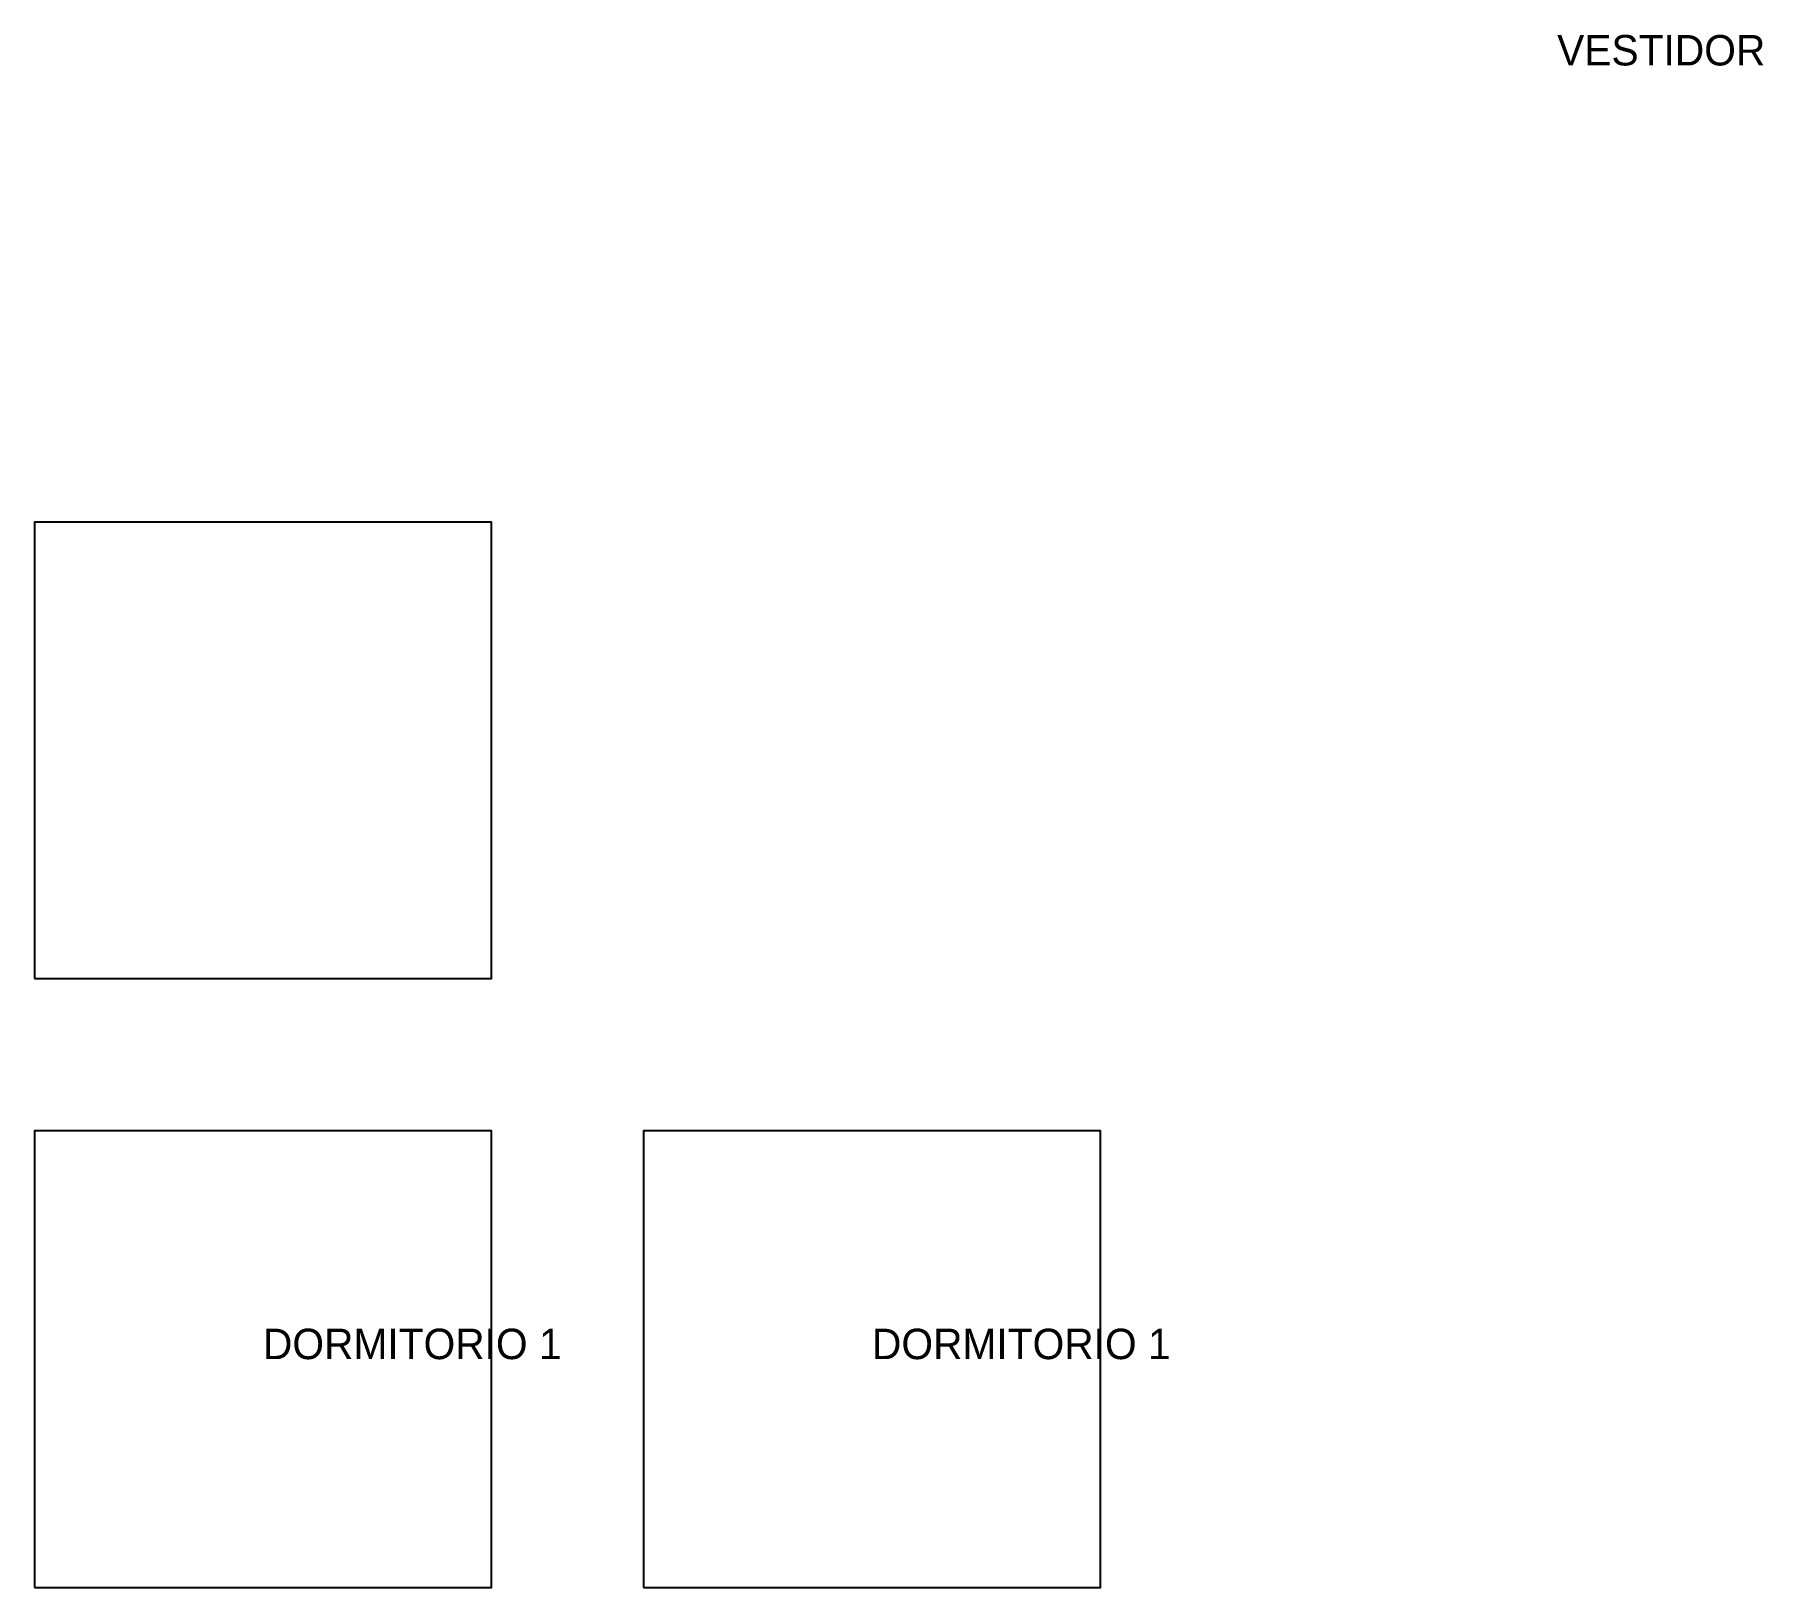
# Model space of a CAD drawing. Header units: metres. Extents: x 0 to 11.4, y 0 to 10.2.
import ezdxf

# ---------------------------------------------------------------- set-up
doc = ezdxf.new("R2010")
doc.units = ezdxf.units.M

msp = doc.modelspace()

# ---------------------------------------------------------------- linework, layer by layer
at = {"layer": 'ESTANCIAS'}
for points in [[(0, 4), (3, 4), (3, 7), (0, 7)], [(0, 0), (3, 0), (3, 3), (0, 3)], [(4, 0), (7, 0), (7, 3), (4, 3)]]:
    msp.add_lwpolyline(points, close=True, dxfattribs=at)

# ---------------------------------------------------------------- texts
for s, p in [('VESTIDOR', (10, 10)), ('DORMITORIO 1', (1.5, 1.5)), ('DORMITORIO 1', (5.5, 1.5))]:
    msp.add_text(s, height=0.2, dxfattribs=at).set_placement(p)

doc.saveas('drawing.dxf')
